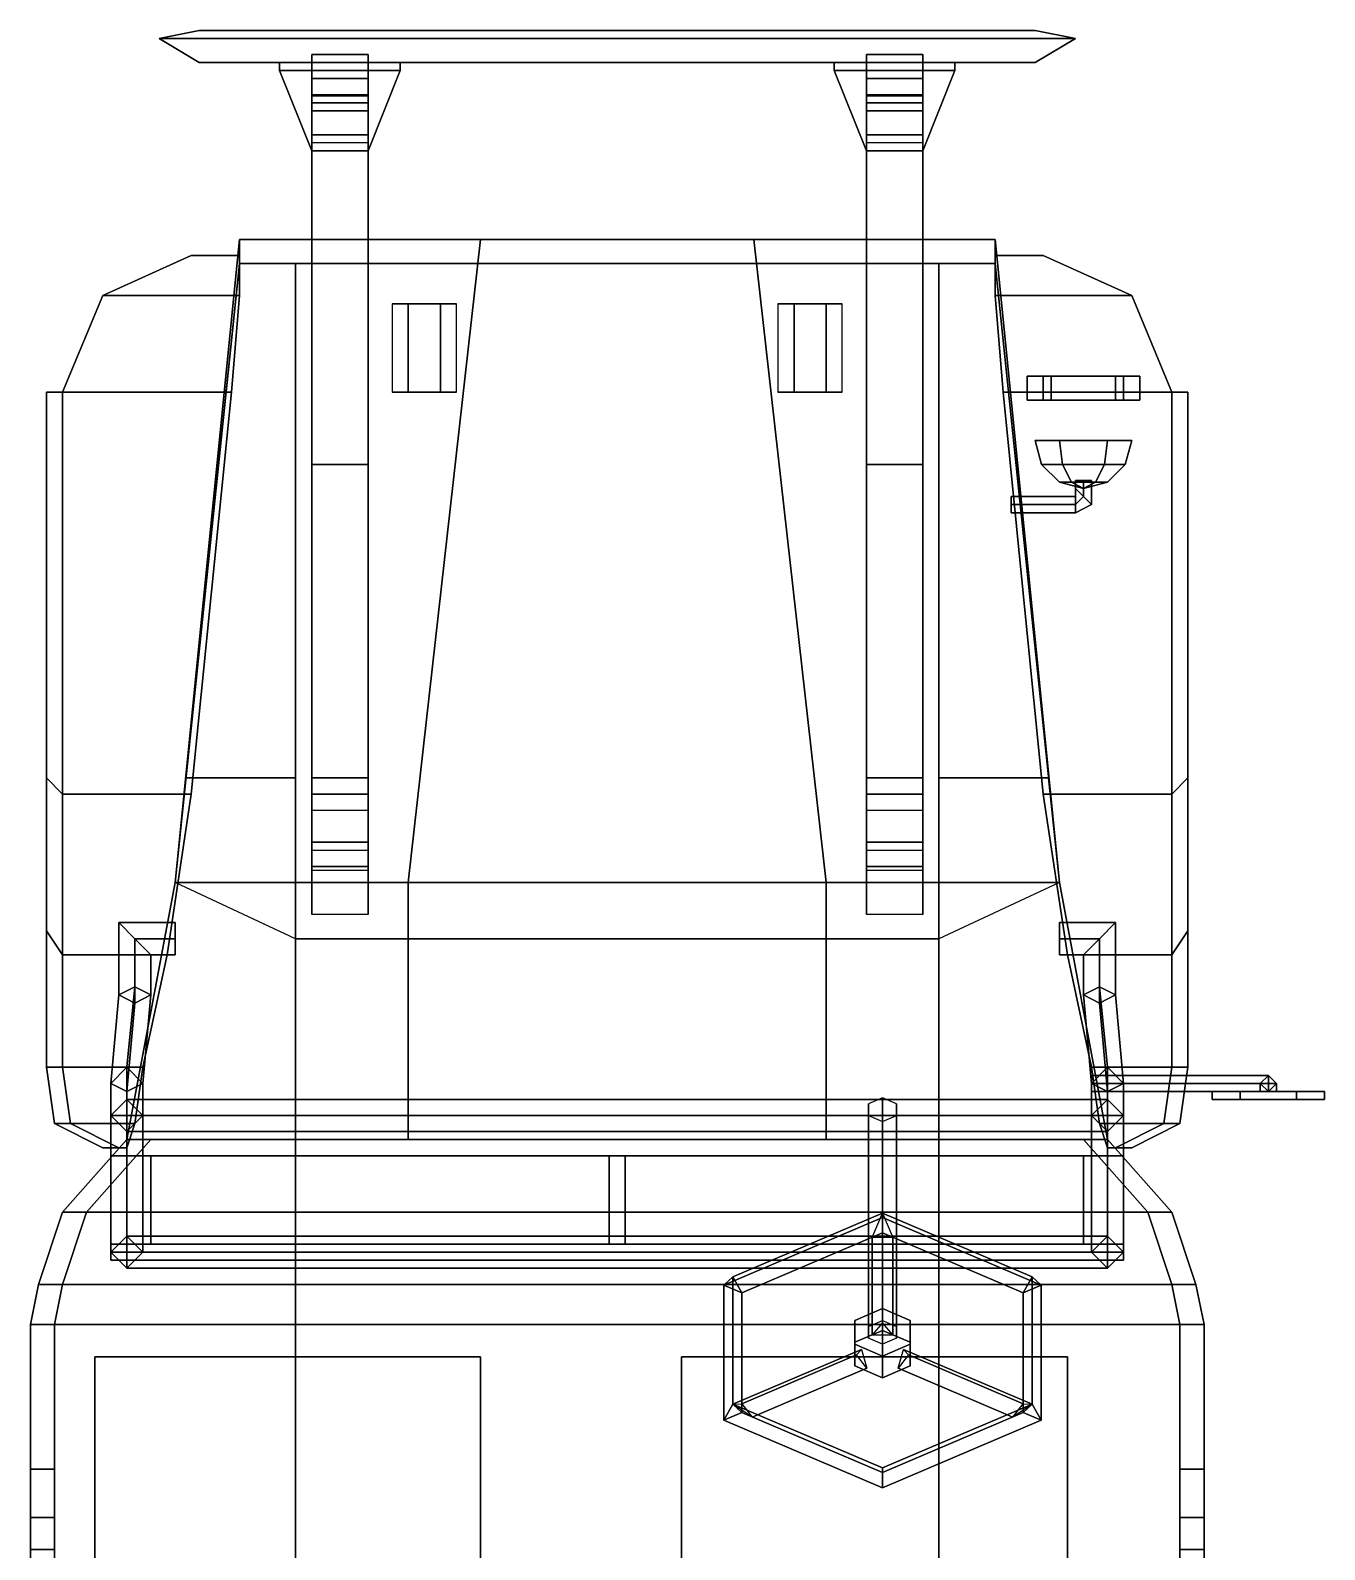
# Model space of a CAD drawing. Extents: x -0.73 to 0.88, y -1.82 to 1.55.
# Drawn here: x -0.73 to 0.88, y -0.34 to 1.55 of the extents above; entities that cross this region are included whole.
import ezdxf

# ---------------------------------------------------------------- set-up
doc = ezdxf.new("R2010")
doc.units = 0
doc.layers.get('0').update_dxf_attribs({"linetype": 'CONTINUOUS'})
doc.layers.add('MUDGUARDS', color=6, linetype='CONTINUOUS')

msp = doc.modelspace()

# ---------------------------------------------------------------- linework, layer by layer
for points in [[(-0.52, 1.55, 0.45), (-0.57, 1.54, 0.45), (-0.57, 1.54, 0.58), (-0.52, 1.55, 0.58)], [(0.52, 1.55, 0.45), (0.57, 1.54, 0.45), (-0.57, 1.54, 0.45), (-0.52, 1.55, 0.45)], [(-0.52, 1.55, 0.58), (-0.57, 1.54, 0.58), (0.57, 1.54, 0.58), (0.52, 1.55, 0.58)], [(0.52, 1.55, 0.58), (0.52, 1.55, 0.45), (-0.52, 1.55, 0.45), (-0.52, 1.55, 0.58)], [(0.57, 1.54, 0.58), (0.57, 1.54, 0.45), (0.52, 1.55, 0.45), (0.52, 1.55, 0.58)], [(-0.52, 1.51, 0.58), (-0.57, 1.54, 0.58), (-0.57, 1.54, 0.45), (-0.52, 1.51, 0.45)], [(0.52, 1.51, 0.58), (0.57, 1.54, 0.58), (-0.57, 1.54, 0.58), (-0.52, 1.51, 0.58)], [(-0.52, 1.51, 0.45), (-0.57, 1.54, 0.45), (0.57, 1.54, 0.45), (0.52, 1.51, 0.45)], [(0.57, 1.54, 0.45), (0.57, 1.54, 0.58), (0.52, 1.51, 0.58), (0.52, 1.51, 0.45)], [(-0.31, 1.52, 0.38), (-0.31, 1.51, 0.36), (-0.38, 1.51, 0.36), (-0.38, 1.52, 0.38)], [(-0.38, 1.52, 0.4), (-0.38, 1.46, 0.38), (-0.38, 1.47, 0.41), (-0.38, 1.49, 0.41)], [(-0.31, 1.49, 0.41), (-0.31, 1.52, 0.4), (-0.38, 1.52, 0.4), (-0.38, 1.49, 0.41)], [(-0.31, 1.52, 0.4), (-0.31, 1.46, 0.38), (-0.38, 1.46, 0.38), (-0.38, 1.52, 0.4)], [(-0.31, 1.52, 0.4), (-0.31, 1.52, 0.38), (-0.38, 1.52, 0.38), (-0.38, 1.52, 0.4)], [(-0.38, 1.52, 0.4), (-0.38, 1.46, 0.38), (-0.31, 1.46, 0.38), (-0.31, 1.52, 0.4)], [(-0.38, 1.52, 0.38), (-0.38, 1.4686, 0.3629), (-0.38, 1.46, 0.38), (-0.38, 1.52, 0.4)], [(-0.38, 1.51, 0.36), (-0.38, 1.42, 0.33), (-0.38, 1.4, 0.34), (-0.38, 1.52, 0.38)], [(-0.31, 1.47, 0.41), (-0.31, 1.46, 0.38), (-0.31, 1.52, 0.4), (-0.31, 1.49, 0.41)], [(-0.31, 1.46, 0.38), (-0.31, 1.4686, 0.3629), (-0.31, 1.52, 0.38), (-0.31, 1.52, 0.4)], [(-0.31, 1.4, 0.34), (-0.31, 1.42, 0.33), (-0.31, 1.51, 0.36), (-0.31, 1.52, 0.38)], [(0.38, 1.52, 0.38), (0.38, 1.51, 0.36), (0.31, 1.51, 0.36), (0.31, 1.52, 0.38)], [(0.31, 1.51, 0.36), (0.31, 1.42, 0.33), (0.31, 1.4, 0.34), (0.31, 1.52, 0.38)], [(0.38, 1.49, 0.41), (0.38, 1.52, 0.4), (0.31, 1.52, 0.4), (0.31, 1.49, 0.41)], [(0.31, 1.52, 0.4), (0.31, 1.46, 0.38), (0.31, 1.47, 0.41), (0.31, 1.49, 0.41)], [(0.38, 1.52, 0.4), (0.38, 1.46, 0.38), (0.31, 1.46, 0.38), (0.31, 1.52, 0.4)], [(0.31, 1.52, 0.38), (0.31, 1.4686, 0.3629), (0.31, 1.46, 0.38), (0.31, 1.52, 0.4)], [(0.38, 1.52, 0.4), (0.38, 1.52, 0.38), (0.31, 1.52, 0.38), (0.31, 1.52, 0.4)], [(0.31, 1.52, 0.4), (0.31, 1.46, 0.38), (0.38, 1.46, 0.38), (0.38, 1.52, 0.4)], [(0.38, 1.4, 0.34), (0.38, 1.42, 0.33), (0.38, 1.51, 0.36), (0.38, 1.52, 0.38)], [(0.38, 1.47, 0.41), (0.38, 1.46, 0.38), (0.38, 1.52, 0.4), (0.38, 1.49, 0.41)], [(0.38, 1.46, 0.38), (0.38, 1.4686, 0.3629), (0.38, 1.52, 0.38), (0.38, 1.52, 0.4)], [(-0.42, 1.5, 0.55), (-0.42, 1.51, 0.58), (-0.42, 1.51, 0.45), (-0.42, 1.5, 0.45)], [(-0.42, 1.5, 0.45), (-0.42, 1.51, 0.45), (-0.27, 1.51, 0.45), (-0.27, 1.5, 0.45)], [(-0.27, 1.5, 0.55), (-0.27, 1.51, 0.58), (-0.42, 1.51, 0.58), (-0.42, 1.5, 0.55)], [(-0.42, 1.5, 0.45), (-0.38, 1.4, 0.45), (-0.38, 1.4, 0.55), (-0.42, 1.5, 0.55)], [(-0.27, 1.5, 0.45), (-0.31, 1.4, 0.45), (-0.38, 1.4, 0.45), (-0.42, 1.5, 0.45)], [(-0.42, 1.5, 0.55), (-0.38, 1.4, 0.55), (-0.31, 1.4, 0.55), (-0.27, 1.5, 0.55)], [(-0.31, 1.51, 0.36), (-0.31, 1.42, 0.33), (-0.38, 1.42, 0.33), (-0.38, 1.51, 0.36)], [(-0.38, 1.49, 0.41), (-0.38, 1.45, 0.41), (-0.38, 1.41, 0.45), (-0.38, 1.5, 0.45)], [(-0.31, 1.5, 0.45), (-0.31, 1.49, 0.41), (-0.38, 1.49, 0.41), (-0.38, 1.5, 0.45)], [(-0.31, 1.4, 0.55), (-0.31, 1.4, 0.45), (-0.27, 1.5, 0.45), (-0.27, 1.5, 0.55)], [(-0.31, 1.41, 0.45), (-0.31, 1.45, 0.41), (-0.31, 1.49, 0.41), (-0.31, 1.5, 0.45)], [(-0.27, 1.51, 0.45), (-0.27, 1.51, 0.58), (-0.27, 1.5, 0.55), (-0.27, 1.5, 0.45)], [(0.27, 1.5, 0.55), (0.27, 1.51, 0.58), (0.27, 1.51, 0.45), (0.27, 1.5, 0.45)], [(0.27, 1.5, 0.45), (0.27, 1.51, 0.45), (0.42, 1.51, 0.45), (0.42, 1.5, 0.45)], [(0.42, 1.5, 0.55), (0.42, 1.51, 0.58), (0.27, 1.51, 0.58), (0.27, 1.5, 0.55)], [(0.27, 1.5, 0.55), (0.31, 1.4, 0.55), (0.38, 1.4, 0.55), (0.42, 1.5, 0.55)], [(0.27, 1.5, 0.45), (0.31, 1.4, 0.45), (0.31, 1.4, 0.55), (0.27, 1.5, 0.55)], [(0.42, 1.5, 0.45), (0.38, 1.4, 0.45), (0.31, 1.4, 0.45), (0.27, 1.5, 0.45)], [(0.38, 1.51, 0.36), (0.38, 1.42, 0.33), (0.31, 1.42, 0.33), (0.31, 1.51, 0.36)], [(0.31, 1.49, 0.41), (0.31, 1.45, 0.41), (0.31, 1.41, 0.45), (0.31, 1.5, 0.45)], [(0.38, 1.5, 0.45), (0.38, 1.49, 0.41), (0.31, 1.49, 0.41), (0.31, 1.5, 0.45)], [(0.38, 1.4, 0.55), (0.38, 1.4, 0.45), (0.42, 1.5, 0.45), (0.42, 1.5, 0.55)], [(0.38, 1.41, 0.45), (0.38, 1.45, 0.41), (0.38, 1.49, 0.41), (0.38, 1.5, 0.45)], [(0.42, 1.51, 0.45), (0.42, 1.51, 0.58), (0.42, 1.5, 0.55), (0.42, 1.5, 0.45)], [(-0.38, 1.47, 0.41), (-0.38, 1.46, 0.38), (-0.31, 1.46, 0.38), (-0.31, 1.47, 0.41)], [(-0.31, 1.47, 0.41), (-0.31, 1.45, 0.41), (-0.38, 1.45, 0.41), (-0.38, 1.47, 0.41)], [(-0.38, 1.46, 0.38), (-0.38, 1.4686, 0.3629), (-0.31, 1.4686, 0.3629), (-0.31, 1.46, 0.38)], [(-0.38, 1.4686, 0.3629), (-0.38, 1.4, 0.34), (-0.31, 1.4, 0.34), (-0.31, 1.4686, 0.3629)], [(0.38, 1.47, 0.41), (0.38, 1.45, 0.41), (0.31, 1.45, 0.41), (0.31, 1.47, 0.41)], [(0.31, 1.47, 0.41), (0.31, 1.46, 0.38), (0.38, 1.46, 0.38), (0.38, 1.47, 0.41)], [(0.31, 1.4686, 0.3629), (0.31, 1.4, 0.34), (0.38, 1.4, 0.34), (0.38, 1.4686, 0.3629)], [(0.31, 1.46, 0.38), (0.31, 1.4686, 0.3629), (0.38, 1.4686, 0.3629), (0.38, 1.46, 0.38)], [(-0.38, 1.41, 0.45), (-0.38, 1.45, 0.41), (-0.31, 1.45, 0.41), (-0.31, 1.41, 0.45)], [(0.31, 1.41, 0.45), (0.31, 1.45, 0.41), (0.38, 1.45, 0.41), (0.38, 1.41, 0.45)], [(-0.31, 1.42, 0.33), (-0.31, 1.01, 0.26), (-0.38, 1.01, 0.26), (-0.38, 1.42, 0.33)], [(-0.38, 1.42, 0.33), (-0.38, 1.01, 0.26), (-0.38, 1.01, 0.31), (-0.38, 1.4, 0.34)], [(-0.31, 1.01, 0.31), (-0.31, 1.01, 0.26), (-0.31, 1.42, 0.33), (-0.31, 1.4, 0.34)], [(0.31, 1.42, 0.33), (0.31, 1.01, 0.26), (0.31, 1.01, 0.31), (0.31, 1.4, 0.34)], [(0.38, 1.42, 0.33), (0.38, 1.01, 0.26), (0.31, 1.01, 0.26), (0.31, 1.42, 0.33)], [(0.38, 1.01, 0.31), (0.38, 1.01, 0.26), (0.38, 1.42, 0.33), (0.38, 1.4, 0.34)], [(-0.38, 1.4, 0.55), (-0.38, 1.4, 0.54), (-0.31, 1.4, 0.54), (-0.31, 1.4, 0.55)], [(-0.38, 1.4, 0.45), (-0.38, 1.26, 0.45), (-0.38, 1.26, 0.54), (-0.38, 1.4, 0.54)], [(-0.31, 1.4, 0.45), (-0.31, 1.26, 0.45), (-0.38, 1.26, 0.45), (-0.38, 1.4, 0.45)], [(-0.38, 1.4, 0.54), (-0.38, 1.26, 0.54), (-0.31, 1.26, 0.54), (-0.31, 1.4, 0.54)], [(-0.38, 1.4, 0.34), (-0.38, 1.01, 0.31), (-0.31, 1.01, 0.31), (-0.31, 1.4, 0.34)], [(-0.31, 1.26, 0.54), (-0.31, 1.26, 0.45), (-0.31, 1.4, 0.45), (-0.31, 1.4, 0.54)], [(0.31, 1.4, 0.45), (0.31, 1.26, 0.45), (0.31, 1.26, 0.54), (0.31, 1.4, 0.54)], [(0.38, 1.4, 0.45), (0.38, 1.26, 0.45), (0.31, 1.26, 0.45), (0.31, 1.4, 0.45)], [(0.31, 1.4, 0.54), (0.31, 1.26, 0.54), (0.38, 1.26, 0.54), (0.38, 1.4, 0.54)], [(0.31, 1.4, 0.55), (0.31, 1.4, 0.54), (0.38, 1.4, 0.54), (0.38, 1.4, 0.55)], [(0.31, 1.4, 0.34), (0.31, 1.01, 0.31), (0.38, 1.01, 0.31), (0.38, 1.4, 0.34)], [(0.38, 1.26, 0.54), (0.38, 1.26, 0.45), (0.38, 1.4, 0.45), (0.38, 1.4, 0.54)], [(-0.47, 1.29, 0.91), (-0.55, 0.49, 0.91), (-0.55, 0.49, 1.02), (-0.47, 1.29, 1.02)], [(-0.47, 1.29, 1.02), (-0.55, 0.49, 1.02), (-0.26, 0.49, 1.08), (-0.17, 1.29, 1.07)], [(-0.47, 1.26, 0.84), (-0.55, 0.49, 0.84), (-0.55, 0.49, 0.91), (-0.47, 1.29, 0.91)], [(0.17, 1.29, 1.07), (0.47, 1.29, 1.02), (-0.47, 1.29, 1.02), (-0.17, 1.29, 1.07)], [(0.47, 1.29, 1.02), (0.47, 1.29, 0.91), (-0.47, 1.29, 0.91), (-0.47, 1.29, 1.02)], [(0.47, 1.29, 0.91), (0.47, 1.26, 0.84), (-0.47, 1.26, 0.84), (-0.47, 1.29, 0.91)], [(-0.17, 1.29, 1.07), (-0.26, 0.49, 1.08), (0.26, 0.49, 1.08), (0.17, 1.29, 1.07)], [(0.26, 0.49, 1.08), (0.55, 0.49, 1.02), (0.47, 1.29, 1.02), (0.17, 1.29, 1.07)], [(0.55, 0.49, 1.02), (0.55, 0.49, 0.91), (0.47, 1.29, 0.91), (0.47, 1.29, 1.02)], [(0.55, 0.49, 0.91), (0.55, 0.49, 0.84), (0.47, 1.26, 0.84), (0.47, 1.29, 0.91)], [(-0.4, 1.26, 0.84), (-0.4, 0.62, 0.84), (-0.5365, 0.62, 0.84), (-0.47, 1.26, 0.84)], [(-0.4, 1.26, 0.43), (-0.4, 0.42, 0.43), (-0.4, 0.62, 0.84), (-0.4, 1.26, 0.84)], [(0.4, 1.26, 0.84), (0.4, 1.26, 0.43), (-0.4, 1.26, 0.43), (-0.4, 1.26, 0.84)], [(0.4, 1.26, 0.43), (0.4, 0.42, 0.43), (-0.4, 0.42, 0.43), (-0.4, 1.26, 0.43)], [(0.4, 0.62, 0.84), (0.4, 0.42, 0.43), (0.4, 1.26, 0.43), (0.4, 1.26, 0.84)], [(0.5365, 0.62, 0.84), (0.4, 0.62, 0.84), (0.4, 1.26, 0.84), (0.47, 1.26, 0.84)], [(-0.22, 1.21, 1.11), (-0.2, 1.21, 1.05), (-0.28, 1.21, 1.05), (-0.26, 1.21, 1.11)], [(-0.28, 1.21, 1.05), (-0.28, 1.1, 1.05), (-0.26, 1.1, 1.11), (-0.26, 1.21, 1.11)], [(-0.26, 1.21, 1.11), (-0.26, 1.1, 1.11), (-0.22, 1.1, 1.11), (-0.22, 1.21, 1.11)], [(-0.22, 1.1, 1.11), (-0.2, 1.1, 1.05), (-0.2, 1.21, 1.05), (-0.22, 1.21, 1.11)], [(0.2, 1.21, 1.05), (0.2, 1.1, 1.05), (0.22, 1.1, 1.11), (0.22, 1.21, 1.11)], [(0.26, 1.21, 1.11), (0.28, 1.21, 1.05), (0.2, 1.21, 1.05), (0.22, 1.21, 1.11)], [(0.22, 1.21, 1.11), (0.22, 1.1, 1.11), (0.26, 1.1, 1.11), (0.26, 1.21, 1.11)], [(0.26, 1.1, 1.11), (0.28, 1.1, 1.05), (0.28, 1.21, 1.05), (0.26, 1.21, 1.11)], [(0.54, 1.12, 1.04), (0.54, 1.09, 1.04), (0.51, 1.09, 0.98), (0.51, 1.12, 0.98)], [(0.51, 1.12, 0.98), (0.51, 1.09, 0.98), (0.54, 1.09, 1.04), (0.54, 1.12, 1.04)], [(0.51, 1.12, 0.98), (0.51, 1.09, 0.98), (0.53, 1.09, 0.89), (0.53, 1.12, 0.89)], [(0.53, 1.12, 0.89), (0.53, 1.09, 0.89), (0.51, 1.09, 0.98), (0.51, 1.12, 0.98)], [(0.54, 1.12, 1.04), (0.54, 1.09, 1.04), (0.62, 1.09, 1.04), (0.62, 1.12, 1.04)], [(0.62, 1.12, 1.04), (0.62, 1.09, 1.04), (0.54, 1.09, 1.04), (0.54, 1.12, 1.04)], [(0.65, 1.12, 0.98), (0.65, 1.09, 0.98), (0.62, 1.09, 1.04), (0.62, 1.12, 1.04)], [(0.62, 1.12, 1.04), (0.62, 1.09, 1.04), (0.65, 1.09, 0.98), (0.65, 1.12, 0.98)], [(0.65, 1.12, 0.98), (0.65, 1.09, 0.98), (0.63, 1.09, 0.89), (0.63, 1.12, 0.89)], [(0.63, 1.12, 0.89), (0.63, 1.09, 0.89), (0.65, 1.09, 0.98), (0.65, 1.12, 0.98)], [(-0.26, 1.1, 1.11), (-0.28, 1.1, 1.05), (-0.2, 1.1, 1.05), (-0.22, 1.1, 1.11)], [(0.22, 1.1, 1.11), (0.2, 1.1, 1.05), (0.28, 1.1, 1.05), (0.26, 1.1, 1.11)], [(0.554, 1.01, 1.025), (0.55, 1.04, 1.032), (0.52, 1.04, 0.98), (0.528, 1.01, 0.98)], [(0.528, 1.01, 0.98), (0.52, 1.04, 0.98), (0.55, 1.04, 0.928), (0.554, 1.01, 0.935)], [(0.61, 1.04, 1.032), (0.64, 1.04, 0.98), (0.52, 1.04, 0.98), (0.55, 1.04, 1.032)], [(0.64, 1.04, 0.98), (0.61, 1.04, 0.928), (0.55, 1.04, 0.928), (0.52, 1.04, 0.98)], [(0.606, 1.01, 1.025), (0.61, 1.04, 1.032), (0.55, 1.04, 1.032), (0.554, 1.01, 1.025)], [(0.554, 1.01, 0.935), (0.55, 1.04, 0.928), (0.61, 1.04, 0.928), (0.606, 1.01, 0.935)], [(0.632, 1.01, 0.98), (0.64, 1.04, 0.98), (0.61, 1.04, 1.032), (0.606, 1.01, 1.025)], [(0.606, 1.01, 0.935), (0.61, 1.04, 0.928), (0.64, 1.04, 0.98), (0.632, 1.01, 0.98)], [(-0.38, 0.6, 0.33), (-0.38, 1.01, 0.26), (-0.31, 1.01, 0.26), (-0.31, 0.6, 0.33)], [(-0.31, 0.62, 0.34), (-0.31, 1.01, 0.31), (-0.38, 1.01, 0.31), (-0.38, 0.62, 0.34)], [(-0.38, 1.01, 0.31), (-0.38, 1.01, 0.26), (-0.38, 0.6, 0.33), (-0.38, 0.62, 0.34)], [(-0.31, 0.6, 0.33), (-0.31, 1.01, 0.26), (-0.31, 1.01, 0.31), (-0.31, 0.62, 0.34)], [(0.31, 0.6, 0.33), (0.31, 1.01, 0.26), (0.38, 1.01, 0.26), (0.38, 0.6, 0.33)], [(0.38, 0.62, 0.34), (0.38, 1.01, 0.31), (0.31, 1.01, 0.31), (0.31, 0.62, 0.34)], [(0.31, 1.01, 0.31), (0.31, 1.01, 0.26), (0.31, 0.6, 0.33), (0.31, 0.62, 0.34)], [(0.38, 0.6, 0.33), (0.38, 1.01, 0.26), (0.38, 1.01, 0.31), (0.38, 0.62, 0.34)], [(0.565, 0.988, 1.006), (0.554, 1.01, 1.025), (0.528, 1.01, 0.98), (0.55, 0.988, 0.98)], [(0.55, 0.988, 0.98), (0.528, 1.01, 0.98), (0.554, 1.01, 0.935), (0.565, 0.988, 0.954)], [(0.595, 0.988, 1.006), (0.606, 1.01, 1.025), (0.554, 1.01, 1.025), (0.565, 0.988, 1.006)], [(0.565, 0.988, 0.954), (0.554, 1.01, 0.935), (0.606, 1.01, 0.935), (0.595, 0.988, 0.954)], [(0.61, 0.988, 0.98), (0.632, 1.01, 0.98), (0.606, 1.01, 1.025), (0.595, 0.988, 1.006)], [(0.595, 0.988, 0.954), (0.606, 1.01, 0.935), (0.632, 1.01, 0.98), (0.61, 0.988, 0.98)], [(0.58, 0.98, 0.98), (0.565, 0.988, 1.006), (0.55, 0.988, 0.98), (0.58, 0.98, 0.98)], [(0.58, 0.98, 0.98), (0.55, 0.988, 0.98), (0.565, 0.988, 0.954), (0.58, 0.98, 0.98)], [(0.58, 0.98, 0.98), (0.595, 0.988, 1.006), (0.565, 0.988, 1.006), (0.58, 0.98, 0.98)], [(0.58, 0.98, 0.98), (0.565, 0.988, 0.954), (0.595, 0.988, 0.954), (0.58, 0.98, 0.98)], [(0.58, 0.99, 0.99), (0.57, 0.99, 0.98), (0.57, 0.98, 0.98), (0.58, 0.97, 0.99)], [(0.57, 0.99, 0.98), (0.58, 0.99, 0.97), (0.58, 0.97, 0.97), (0.57, 0.98, 0.98)], [(0.59, 0.99, 0.98), (0.58, 0.99, 0.99), (0.58, 0.97, 0.99), (0.59, 0.96, 0.98)], [(0.58, 0.99, 0.97), (0.59, 0.99, 0.98), (0.59, 0.96, 0.98), (0.58, 0.97, 0.97)], [(0.58, 0.98, 0.98), (0.61, 0.988, 0.98), (0.595, 0.988, 1.006), (0.58, 0.98, 0.98)], [(0.58, 0.98, 0.98), (0.595, 0.988, 0.954), (0.61, 0.988, 0.98), (0.58, 0.98, 0.98)], [(0.57, 0.96, 0.98), (0.57, 0.97, 0.97), (0.49, 0.97, 0.93), (0.49, 0.96, 0.94)], [(0.57, 0.97, 0.97), (0.57, 0.96, 0.96), (0.49, 0.96, 0.92), (0.49, 0.97, 0.93)], [(0.58, 0.97, 0.99), (0.57, 0.98, 0.98), (0.57, 0.97, 0.97), (0.57, 0.96, 0.98)], [(0.57, 0.98, 0.98), (0.58, 0.97, 0.97), (0.57, 0.96, 0.96), (0.57, 0.97, 0.97)], [(0.59, 0.96, 0.98), (0.58, 0.97, 0.99), (0.57, 0.96, 0.98), (0.57, 0.95, 0.97)], [(0.58, 0.97, 0.97), (0.59, 0.96, 0.98), (0.57, 0.95, 0.97), (0.57, 0.96, 0.96)], [(0.57, 0.95, 0.97), (0.57, 0.96, 0.98), (0.49, 0.96, 0.94), (0.49, 0.95, 0.93)], [(0.57, 0.96, 0.96), (0.57, 0.95, 0.97), (0.49, 0.95, 0.93), (0.49, 0.96, 0.92)], [(-0.55, 0.49, 0.5), (-0.55, 0.49, 0.5), (-0.55, 0.49, 0.84), (-0.5365, 0.62, 0.84)], [(-0.4, 0.62, 0.84), (-0.4, 0.42, 0.43), (-0.55, 0.49, 0.5), (-0.5365, 0.62, 0.84)], [(-0.38, 0.62, 0.34), (-0.38, 0.6, 0.33), (-0.38, 0.51, 0.36), (-0.38, 0.5, 0.38)], [(-0.31, 0.53, 0.37), (-0.31, 0.62, 0.34), (-0.38, 0.62, 0.34), (-0.38, 0.53, 0.37)], [(-0.31, 0.51, 0.36), (-0.31, 0.6, 0.33), (-0.31, 0.62, 0.34), (-0.31, 0.5, 0.38)], [(0.31, 0.62, 0.34), (0.31, 0.6, 0.33), (0.31, 0.51, 0.36), (0.31, 0.5, 0.38)], [(0.38, 0.53, 0.37), (0.38, 0.62, 0.34), (0.31, 0.62, 0.34), (0.31, 0.53, 0.37)], [(0.38, 0.51, 0.36), (0.38, 0.6, 0.33), (0.38, 0.62, 0.34), (0.38, 0.5, 0.38)], [(0.55, 0.49, 0.5), (0.4, 0.42, 0.43), (0.4, 0.62, 0.84), (0.5365, 0.62, 0.84)], [(0.55, 0.49, 0.84), (0.55, 0.49, 0.5), (0.55, 0.49, 0.5), (0.5365, 0.62, 0.84)], [(-0.38, 0.51, 0.36), (-0.38, 0.6, 0.33), (-0.31, 0.6, 0.33), (-0.31, 0.51, 0.36)], [(0.31, 0.51, 0.36), (0.31, 0.6, 0.33), (0.38, 0.6, 0.33), (0.38, 0.51, 0.36)], [(-0.31, 0.58, 0.43), (-0.31, 0.54, 0.37), (-0.38, 0.54, 0.37), (-0.38, 0.58, 0.43)], [(-0.38, 0.58, 0.43), (-0.38, 0.54, 0.37), (-0.38, 0.49, 0.37), (-0.38, 0.45, 0.43)], [(-0.31, 0.49, 0.37), (-0.31, 0.54, 0.37), (-0.31, 0.58, 0.43), (-0.31, 0.45, 0.43)], [(0.38, 0.58, 0.43), (0.38, 0.54, 0.37), (0.31, 0.54, 0.37), (0.31, 0.58, 0.43)], [(0.31, 0.58, 0.43), (0.31, 0.54, 0.37), (0.31, 0.49, 0.37), (0.31, 0.45, 0.43)], [(0.38, 0.49, 0.37), (0.38, 0.54, 0.37), (0.38, 0.58, 0.43), (0.38, 0.45, 0.43)], [(-0.38, 0.49, 0.37), (-0.38, 0.54, 0.37), (-0.31, 0.54, 0.37), (-0.31, 0.49, 0.37)], [(0.31, 0.49, 0.37), (0.31, 0.54, 0.37), (0.38, 0.54, 0.37), (0.38, 0.49, 0.37)], [(-0.38, 0.505, 0.37), (-0.38, 0.51, 0.36), (-0.31, 0.51, 0.36), (-0.31, 0.505, 0.37)], [(0.31, 0.505, 0.37), (0.31, 0.51, 0.36), (0.38, 0.51, 0.36), (0.38, 0.505, 0.37)], [(-0.55, 0.49, 0.5), (-0.61, 0.17, 0.5), (-0.61, 0.17, 1.02), (-0.55, 0.49, 1.02)], [(0.55, 0.49, 0.5), (0.61, 0.17, 0.5), (-0.61, 0.17, 0.5), (-0.55, 0.49, 0.5)], [(-0.55, 0.49, 1.02), (-0.61, 0.17, 1.02), (-0.26, 0.17, 1.08), (-0.26, 0.49, 1.08)], [(-0.38, 0.45, 0.43), (-0.38, 0.49, 0.37), (-0.31, 0.49, 0.37), (-0.31, 0.45, 0.43)], [(-0.26, 0.49, 1.08), (-0.26, 0.17, 1.08), (0.26, 0.17, 1.08), (0.26, 0.49, 1.08)], [(0.26, 0.17, 1.08), (0.61, 0.17, 1.02), (0.55, 0.49, 1.02), (0.26, 0.49, 1.08)], [(0.31, 0.45, 0.43), (0.31, 0.49, 0.37), (0.38, 0.49, 0.37), (0.38, 0.45, 0.43)], [(0.61, 0.17, 1.02), (0.61, 0.17, 0.5), (0.55, 0.49, 0.5), (0.55, 0.49, 1.02)], [(-0.55, 0.42, 0.95), (-0.55, 0.44, 0.93), (-0.62, 0.44, 0.93), (-0.6, 0.42, 0.95)], [(-0.55, 0.44, 0.93), (-0.55, 0.42, 0.91), (-0.6, 0.42, 0.91), (-0.62, 0.44, 0.93)], [(-0.6, 0.42, 0.95), (-0.62, 0.44, 0.93), (-0.62, 0.35, 0.93), (-0.6, 0.36, 0.95)], [(-0.62, 0.44, 0.93), (-0.6, 0.42, 0.91), (-0.6, 0.34, 0.91), (-0.62, 0.35, 0.93)], [(-0.4, 0.42, 0.43), (-0.4, -0.61, 0.43), (-0.4, -0.61, 0.5), (-0.4, 0.45, 0.5)], [(0.4, -0.61, 0.5), (0.4, -0.61, 0.43), (0.4, 0.42, 0.43), (0.4, 0.45, 0.5)], [(0.6, 0.42, 0.95), (0.62, 0.44, 0.93), (0.55, 0.44, 0.93), (0.55, 0.42, 0.95)], [(0.62, 0.44, 0.93), (0.6, 0.42, 0.91), (0.55, 0.42, 0.91), (0.55, 0.44, 0.93)], [(0.62, 0.44, 0.93), (0.6, 0.42, 0.95), (0.6, 0.36, 0.95), (0.62, 0.35, 0.93)], [(0.6, 0.42, 0.91), (0.62, 0.44, 0.93), (0.62, 0.35, 0.93), (0.6, 0.34, 0.91)], [(-0.55, 0.4, 0.93), (-0.55, 0.42, 0.95), (-0.6, 0.42, 0.95), (-0.58, 0.4, 0.93)], [(-0.55, 0.42, 0.91), (-0.55, 0.4, 0.93), (-0.58, 0.4, 0.93), (-0.6, 0.42, 0.91)], [(-0.58, 0.4, 0.93), (-0.6, 0.42, 0.95), (-0.6, 0.36, 0.95), (-0.58, 0.35, 0.93)], [(-0.6, 0.42, 0.91), (-0.58, 0.4, 0.93), (-0.58, 0.35, 0.93), (-0.6, 0.34, 0.91)], [(0.4, 0.42, 0.43), (0.4, -0.61, 0.43), (-0.4, -0.61, 0.43), (-0.4, 0.42, 0.43)], [(0.58, 0.4, 0.93), (0.6, 0.42, 0.95), (0.55, 0.42, 0.95), (0.55, 0.4, 0.93)], [(0.6, 0.42, 0.91), (0.58, 0.4, 0.93), (0.55, 0.4, 0.93), (0.55, 0.42, 0.91)], [(0.6, 0.42, 0.95), (0.58, 0.4, 0.93), (0.58, 0.35, 0.93), (0.6, 0.36, 0.95)], [(0.58, 0.4, 0.93), (0.6, 0.42, 0.91), (0.6, 0.34, 0.91), (0.58, 0.35, 0.93)], [(-0.6, 0.36, 0.95), (-0.62, 0.35, 0.93), (-0.63, 0.24, 0.99), (-0.61, 0.26, 1)], [(-0.58, 0.35, 0.93), (-0.6, 0.36, 0.95), (-0.61, 0.26, 1), (-0.59, 0.24, 0.99)], [(0.6, 0.36, 0.95), (0.58, 0.35, 0.93), (0.59, 0.24, 0.99), (0.61, 0.26, 1)], [(0.62, 0.35, 0.93), (0.6, 0.36, 0.95), (0.61, 0.26, 1), (0.63, 0.24, 0.99)], [(-0.62, 0.35, 0.93), (-0.6, 0.34, 0.91), (-0.61, 0.23, 0.98), (-0.63, 0.24, 0.99)], [(-0.6, 0.34, 0.91), (-0.58, 0.35, 0.93), (-0.59, 0.24, 0.99), (-0.61, 0.23, 0.98)], [(0.58, 0.35, 0.93), (0.6, 0.34, 0.91), (0.61, 0.23, 0.98), (0.59, 0.24, 0.99)], [(0.6, 0.34, 0.91), (0.62, 0.35, 0.93), (0.63, 0.24, 0.99), (0.61, 0.23, 0.98)], [(-0.61, 0.26, 1), (-0.63, 0.24, 0.99), (-0.63, 0.2, 1.1), (-0.61, 0.22, 1.1)], [(-0.59, 0.24, 0.99), (-0.61, 0.26, 1), (-0.61, 0.22, 1.1), (-0.59, 0.2, 1.1)], [(0.61, 0.26, 1), (0.59, 0.24, 0.99), (0.59, 0.2, 1.1), (0.61, 0.22, 1.1)], [(0.59, 0.24, 0.88), (0.59, 0.25, 0.89), (0.81, 0.25, 1.23), (0.82, 0.24, 1.22)], [(0.59, 0.25, 0.89), (0.59, 0.24, 0.9), (0.8, 0.24, 1.22), (0.81, 0.25, 1.23)], [(0.63, 0.24, 0.99), (0.61, 0.26, 1), (0.61, 0.22, 1.1), (0.63, 0.2, 1.1)], [(0.8, 0.23, 1.22), (0.81, 0.23, 1.23), (0.81, 0.25, 1.23), (0.8, 0.24, 1.22)], [(0.81, 0.23, 1.23), (0.82, 0.23, 1.22), (0.82, 0.24, 1.22), (0.81, 0.25, 1.23)], [(-0.63, 0.24, 0.99), (-0.61, 0.23, 0.98), (-0.61, 0.18, 1.1), (-0.63, 0.2, 1.1)], [(-0.61, 0.23, 0.98), (-0.59, 0.24, 0.99), (-0.59, 0.2, 1.1), (-0.61, 0.18, 1.1)], [(0.59, 0.24, 0.9), (0.59, 0.23, 0.89), (0.81, 0.23, 1.21), (0.8, 0.24, 1.22)], [(0.59, 0.23, 0.89), (0.59, 0.24, 0.88), (0.82, 0.24, 1.22), (0.81, 0.23, 1.21)], [(0.59, 0.24, 0.99), (0.61, 0.23, 0.98), (0.61, 0.18, 1.1), (0.59, 0.2, 1.1)], [(0.61, 0.23, 0.98), (0.63, 0.24, 0.99), (0.63, 0.2, 1.1), (0.61, 0.18, 1.1)], [(0.775, 0.23, 1.2806), (0.74, 0.23, 1.22), (0.74, 0.22, 1.22), (0.775, 0.22, 1.2806)], [(0.74, 0.23, 1.22), (0.775, 0.23, 1.1594), (0.775, 0.22, 1.1594), (0.74, 0.22, 1.22)], [(0.845, 0.23, 1.2806), (0.775, 0.23, 1.1594), (0.74, 0.23, 1.22), (0.775, 0.23, 1.2806)], [(0.845, 0.23, 1.2806), (0.775, 0.23, 1.2806), (0.775, 0.22, 1.2806), (0.845, 0.22, 1.2806)], [(0.775, 0.23, 1.1594), (0.845, 0.23, 1.1594), (0.845, 0.22, 1.1594), (0.775, 0.22, 1.1594)], [(0.88, 0.23, 1.22), (0.845, 0.23, 1.1594), (0.775, 0.23, 1.1594), (0.845, 0.23, 1.2806)], [(0.81, 0.23, 1.21), (0.8, 0.23, 1.22), (0.8, 0.24, 1.22), (0.81, 0.23, 1.21)], [(0.82, 0.23, 1.22), (0.81, 0.23, 1.21), (0.81, 0.23, 1.21), (0.82, 0.24, 1.22)], [(0.88, 0.23, 1.22), (0.845, 0.23, 1.2806), (0.845, 0.22, 1.2806), (0.88, 0.22, 1.22)], [(0.845, 0.23, 1.1594), (0.88, 0.23, 1.22), (0.88, 0.22, 1.22), (0.845, 0.22, 1.1594)], [(-0.61, 0.22, 1.1), (-0.63, 0.2, 1.1), (-0.63, 0.03, 1.6), (-0.61, 0.05, 1.58)], [(0.59, 0.2, 1.12), (0.61, 0.22, 1.1), (-0.61, 0.22, 1.1), (-0.59, 0.2, 1.12)], [(0.61, 0.22, 1.1), (0.59, 0.2, 1.08), (-0.59, 0.2, 1.08), (-0.61, 0.22, 1.1)], [(-0.59, 0.2, 1.1), (-0.61, 0.22, 1.1), (-0.61, 0.05, 1.58), (-0.59, 0.03, 1.56)], [(0.3127, -0.0624, 1.1946), (0.33, -0.055, 1.2014), (0.33, 0.222, 0.8991), (0.3127, 0.2146, 0.8924)], [(0.3127, -0.0771, 1.1811), (0.3127, -0.0624, 1.1946), (0.3127, 0.2146, 0.8924), (0.3127, 0.1999, 0.8788)], [(0.33, -0.055, 1.2014), (0.3473, -0.0624, 1.1946), (0.3473, 0.2146, 0.8924), (0.33, 0.222, 0.8991)], [(0.3473, -0.0624, 1.1946), (0.3473, -0.0771, 1.1811), (0.3473, 0.1999, 0.8788), (0.3473, 0.2146, 0.8924)], [(0.61, 0.22, 1.1), (0.59, 0.2, 1.1), (0.59, 0.03, 1.56), (0.61, 0.05, 1.58)], [(0.63, 0.2, 1.1), (0.61, 0.22, 1.1), (0.61, 0.05, 1.58), (0.63, 0.03, 1.6)], [(0.775, 0.22, 1.2806), (0.74, 0.22, 1.22), (0.775, 0.22, 1.1594), (0.845, 0.22, 1.2806)], [(0.845, 0.22, 1.2806), (0.775, 0.22, 1.1594), (0.845, 0.22, 1.1594), (0.88, 0.22, 1.22)], [(0.63, 0.2, 1.08), (0.63, 0.15, 1.23), (-0.63, 0.15, 1.23), (-0.63, 0.2, 1.08)], [(-0.63, 0.2, 1.08), (-0.63, 0.15, 1.23), (0.63, 0.15, 1.23), (0.63, 0.2, 1.08)], [(-0.63, 0.2, 1.1), (-0.61, 0.18, 1.1), (-0.61, 0.01, 1.58), (-0.63, 0.03, 1.6)], [(0.61, 0.18, 1.1), (0.59, 0.2, 1.12), (-0.59, 0.2, 1.12), (-0.61, 0.18, 1.1)], [(0.59, 0.2, 1.08), (0.61, 0.18, 1.1), (-0.61, 0.18, 1.1), (-0.59, 0.2, 1.08)], [(-0.61, 0.18, 1.1), (-0.59, 0.2, 1.1), (-0.59, 0.03, 1.56), (-0.61, 0.01, 1.58)], [(0.33, -0.0845, 1.1744), (0.3127, -0.0771, 1.1811), (0.3127, 0.1999, 0.8788), (0.33, 0.1925, 0.8721)], [(0.3473, -0.0771, 1.1811), (0.33, -0.0845, 1.1744), (0.33, 0.1925, 0.8721), (0.3473, 0.1999, 0.8788)], [(0.59, 0.2, 1.1), (0.61, 0.18, 1.1), (0.61, 0.01, 1.58), (0.59, 0.03, 1.56)], [(0.61, 0.18, 1.1), (0.63, 0.2, 1.1), (0.63, 0.03, 1.6), (0.61, 0.01, 1.58)], [(-0.61, 0.17, 0.5), (-0.69, 0.08, 0.5), (-0.69, 0.08, 0.76), (-0.61, 0.17, 0.81)], [(-0.61, 0.17, 0.81), (-0.69, 0.08, 0.76), (-0.66, 0.08, 0.76), (-0.58, 0.17, 0.81)], [(-0.66, 0.08, 0.76), (-0.66, 0.08, 0.53), (-0.58, 0.17, 0.53), (-0.58, 0.17, 0.81)], [(-0.61, 0.17, 1.02), (-0.61, 0.17, 0.5), (0.61, 0.17, 0.5), (0.61, 0.17, 1.02)], [(-0.26, 0.17, 1.08), (-0.61, 0.17, 1.02), (0.61, 0.17, 1.02), (0.26, 0.17, 1.08)], [(0.58, 0.17, 0.53), (0.66, 0.08, 0.53), (0.66, 0.08, 0.76), (0.58, 0.17, 0.81)], [(0.58, 0.17, 0.81), (0.66, 0.08, 0.76), (0.69, 0.08, 0.76), (0.61, 0.17, 0.81)], [(0.69, 0.08, 0.76), (0.69, 0.08, 0.5), (0.61, 0.17, 0.5), (0.61, 0.17, 0.81)], [(-0.63, 0.15, 1.23), (-0.63, 0.04, 1.53), (-0.58, 0.04, 1.53), (-0.58, 0.15, 1.23)], [(-0.58, 0.15, 1.23), (-0.58, 0.04, 1.53), (-0.63, 0.04, 1.53), (-0.63, 0.15, 1.23)], [(0.01, 0.15, 1.23), (0.01, 0.04, 1.53), (-0.01, 0.04, 1.53), (-0.01, 0.15, 1.23)], [(-0.01, 0.15, 1.23), (-0.01, 0.04, 1.53), (0.01, 0.04, 1.53), (0.01, 0.15, 1.23)], [(0.58, 0.15, 1.23), (0.58, 0.04, 1.53), (0.63, 0.04, 1.53), (0.63, 0.15, 1.23)], [(0.63, 0.15, 1.23), (0.63, 0.04, 1.53), (0.58, 0.04, 1.53), (0.58, 0.15, 1.23)], [(-0.69, 0.08, 0.5), (-0.72, -0.01, 0.5), (-0.72, -0.01, 0.76), (-0.69, 0.08, 0.76)], [(-0.69, 0.08, 0.76), (-0.72, -0.01, 0.76), (-0.69, -0.01, 0.76), (-0.66, 0.08, 0.76)], [(-0.69, -0.01, 0.76), (-0.69, -0.01, 0.53), (-0.66, 0.08, 0.53), (-0.66, 0.08, 0.76)], [(0.33, 0.073, 1.3696), (0.33, 0.0786, 1.3442), (0.1438, -0.0006, 1.2716), (0.1326, -0.011, 1.2925)], [(0.33, 0.0786, 1.3442), (0.33, 0.0539, 1.352), (0.1551, -0.0206, 1.2838), (0.1438, -0.0006, 1.2716)], [(0.317, 0.0483, 1.3469), (0.33, 0.0786, 1.3442), (0.33, -0.0577, 1.2192), (0.317, -0.0729, 1.2358)], [(0.5162, -0.0006, 1.2716), (0.5049, -0.0206, 1.2838), (0.33, 0.0539, 1.352), (0.33, 0.0786, 1.3442)], [(0.5274, -0.011, 1.2925), (0.5162, -0.0006, 1.2716), (0.33, 0.0786, 1.3442), (0.33, 0.073, 1.3696)], [(0.33, 0.0786, 1.3442), (0.343, 0.0483, 1.3469), (0.343, -0.0729, 1.2358), (0.33, -0.0577, 1.2192)], [(0.66, 0.08, 0.53), (0.69, -0.01, 0.53), (0.69, -0.01, 0.76), (0.66, 0.08, 0.76)], [(0.66, 0.08, 0.76), (0.69, -0.01, 0.76), (0.72, -0.01, 0.76), (0.69, 0.08, 0.76)], [(0.72, -0.01, 0.76), (0.72, -0.01, 0.5), (0.69, 0.08, 0.5), (0.69, 0.08, 0.76)], [(0.33, 0.0539, 1.352), (0.33, 0.073, 1.3696), (0.1326, -0.011, 1.2925), (0.1551, -0.0206, 1.2838)], [(0.5049, -0.0206, 1.2838), (0.5274, -0.011, 1.2925), (0.33, 0.073, 1.3696), (0.33, 0.0539, 1.352)], [(0.63, 0.03, 1.6), (0.61, 0.05, 1.58), (-0.61, 0.05, 1.58), (-0.63, 0.03, 1.6)], [(-0.63, 0.04, 1.53), (-0.63, 0.02, 1.6), (0.63, 0.02, 1.6), (0.63, 0.04, 1.53)], [(0.63, 0.04, 1.53), (0.63, 0.02, 1.6), (-0.63, 0.02, 1.6), (-0.63, 0.04, 1.53)], [(0.61, 0.05, 1.58), (0.59, 0.03, 1.56), (-0.59, 0.03, 1.56), (-0.61, 0.05, 1.58)], [(0.343, 0.0483, 1.3469), (0.317, 0.0483, 1.3469), (0.317, -0.0729, 1.2358), (0.343, -0.0729, 1.2358)], [(0.61, 0.01, 1.58), (0.63, 0.03, 1.6), (-0.63, 0.03, 1.6), (-0.61, 0.01, 1.58)], [(0.59, 0.03, 1.56), (0.61, 0.01, 1.58), (-0.61, 0.01, 1.58), (-0.59, 0.03, 1.56)], [(-0.72, -0.01, 0.5), (-0.73, -0.06, 0.5), (-0.73, -0.06, 0.76), (-0.72, -0.01, 0.76)], [(-0.72, -0.01, 0.76), (-0.73, -0.06, 0.76), (-0.7, -0.06, 0.76), (-0.69, -0.01, 0.76)], [(-0.7, -0.06, 0.76), (-0.7, -0.06, 0.53), (-0.69, -0.01, 0.53), (-0.69, -0.01, 0.76)], [(0.1326, -0.011, 1.2925), (0.1438, -0.0006, 1.2716), (0.1438, -0.1591, 1.1263), (0.1326, -0.1791, 1.1385)], [(0.1551, -0.0206, 1.2838), (0.1326, -0.011, 1.2925), (0.1326, -0.1791, 1.1385), (0.1551, -0.1695, 1.1473)], [(0.1438, -0.0006, 1.2716), (0.1551, -0.0206, 1.2838), (0.1551, -0.1695, 1.1473), (0.1438, -0.1591, 1.1263)], [(0.5162, -0.1591, 1.1263), (0.5049, -0.1695, 1.1473), (0.5049, -0.0206, 1.2838), (0.5162, -0.0006, 1.2716)], [(0.5049, -0.1695, 1.1473), (0.5274, -0.1791, 1.1385), (0.5274, -0.011, 1.2925), (0.5049, -0.0206, 1.2838)], [(0.5274, -0.1791, 1.1385), (0.5162, -0.1591, 1.1263), (0.5162, -0.0006, 1.2716), (0.5274, -0.011, 1.2925)], [(0.69, -0.01, 0.53), (0.7, -0.06, 0.53), (0.7, -0.06, 0.76), (0.69, -0.01, 0.76)], [(0.69, -0.01, 0.76), (0.7, -0.06, 0.76), (0.73, -0.06, 0.76), (0.72, -0.01, 0.76)], [(0.73, -0.06, 0.76), (0.73, -0.06, 0.5), (0.72, -0.01, 0.5), (0.72, -0.01, 0.76)], [(0.2954, -0.082, 1.2309), (0.33, -0.0673, 1.2444), (0.33, -0.0402, 1.2149), (0.2954, -0.055, 1.2014)], [(0.2954, -0.0845, 1.1744), (0.2954, -0.055, 1.2014), (0.33, -0.0402, 1.2149), (0.33, -0.0992, 1.1609)], [(0.2954, -0.1115, 1.2039), (0.2954, -0.082, 1.2309), (0.2954, -0.055, 1.2014), (0.2954, -0.0845, 1.1744)], [(0.33, -0.0673, 1.2444), (0.3646, -0.082, 1.2309), (0.3646, -0.055, 1.2014), (0.33, -0.0402, 1.2149)], [(0.33, -0.0992, 1.1609), (0.33, -0.0402, 1.2149), (0.3646, -0.055, 1.2014), (0.3646, -0.0845, 1.1744)], [(0.3646, -0.082, 1.2309), (0.3646, -0.1115, 1.2039), (0.3646, -0.0845, 1.1744), (0.3646, -0.055, 1.2014)], [(-0.73, -0.06, 0.5), (-0.73, -0.24, 0.5), (-0.73, -0.24, 0.76), (-0.73, -0.06, 0.76)], [(-0.73, -0.06, 0.76), (-0.73, -0.24, 0.76), (-0.7, -0.24, 0.76), (-0.7, -0.06, 0.76)], [(-0.7, -0.24, 0.76), (-0.7, -0.24, 0.53), (-0.7, -0.06, 0.53), (-0.7, -0.06, 0.76)], [(0.33, -0.1262, 1.1903), (0.33, -0.0673, 1.2444), (0.2954, -0.082, 1.2309), (0.2954, -0.1115, 1.2039)], [(0.3646, -0.1115, 1.2039), (0.3646, -0.082, 1.2309), (0.33, -0.0673, 1.2444), (0.33, -0.1262, 1.1903)], [(0.7, -0.06, 0.53), (0.7, -0.24, 0.53), (0.7, -0.24, 0.76), (0.7, -0.06, 0.76)], [(0.7, -0.06, 0.76), (0.7, -0.24, 0.76), (0.73, -0.24, 0.76), (0.73, -0.06, 0.76)], [(0.73, -0.24, 0.76), (0.73, -0.24, 0.5), (0.73, -0.06, 0.5), (0.73, -0.06, 0.76)], [(0.1438, -0.1591, 1.1263), (0.1551, -0.1585, 1.1574), (0.2975, -0.0978, 1.213), (0.304, -0.0909, 1.1888)], [(0.168, -0.1751, 1.1422), (0.1438, -0.1591, 1.1263), (0.304, -0.0909, 1.1888), (0.3105, -0.1144, 1.1978)], [(0.33, -0.1262, 1.1903), (0.2954, -0.1115, 1.2039), (0.2954, -0.0845, 1.1744), (0.33, -0.0992, 1.1609)], [(0.3646, -0.1115, 1.2039), (0.33, -0.1262, 1.1903), (0.33, -0.0992, 1.1609), (0.3646, -0.0845, 1.1744)], [(0.5162, -0.1591, 1.1263), (0.492, -0.1751, 1.1422), (0.3495, -0.1144, 1.1978), (0.356, -0.0909, 1.1888)], [(0.5049, -0.1585, 1.1574), (0.5162, -0.1591, 1.1263), (0.356, -0.0909, 1.1888), (0.3625, -0.0978, 1.213)], [(-0.65, -0.1, 0.79), (-0.65, -0.51, 0.79), (-0.17, -0.51, 0.79), (-0.17, -0.1, 0.79)], [(-0.17, -0.1, 0.79), (-0.17, -0.1, 0.53), (-0.65, -0.1, 0.53), (-0.65, -0.1, 0.79)], [(-0.65, -0.1, 0.53), (-0.65, -0.51, 0.53), (-0.65, -0.51, 0.79), (-0.65, -0.1, 0.79)], [(-0.17, -0.51, 0.79), (-0.17, -0.51, 0.53), (-0.17, -0.1, 0.53), (-0.17, -0.1, 0.79)], [(0.08, -0.1, 0.79), (0.08, -0.51, 0.79), (0.56, -0.51, 0.79), (0.56, -0.1, 0.79)], [(0.56, -0.1, 0.79), (0.56, -0.1, 0.53), (0.08, -0.1, 0.53), (0.08, -0.1, 0.79)], [(0.08, -0.1, 0.53), (0.08, -0.51, 0.53), (0.08, -0.51, 0.79), (0.08, -0.1, 0.79)], [(0.1551, -0.1585, 1.1574), (0.168, -0.1751, 1.1422), (0.3105, -0.1144, 1.1978), (0.2975, -0.0978, 1.213)], [(0.492, -0.1751, 1.1422), (0.5049, -0.1585, 1.1574), (0.3625, -0.0978, 1.213), (0.3495, -0.1144, 1.1978)], [(0.56, -0.51, 0.79), (0.56, -0.51, 0.53), (0.56, -0.1, 0.53), (0.56, -0.1, 0.79)], [(0.1326, -0.1791, 1.1385), (0.1438, -0.1591, 1.1263), (0.33, -0.2384, 1.0537), (0.33, -0.2632, 1.0615)], [(0.1551, -0.1695, 1.1473), (0.1326, -0.1791, 1.1385), (0.33, -0.2632, 1.0615), (0.33, -0.244, 1.0791)], [(0.1438, -0.1591, 1.1263), (0.1551, -0.1695, 1.1473), (0.33, -0.244, 1.0791), (0.33, -0.2384, 1.0537)], [(0.33, -0.2384, 1.0537), (0.33, -0.244, 1.0791), (0.5049, -0.1695, 1.1473), (0.5162, -0.1591, 1.1263)], [(0.33, -0.2632, 1.0615), (0.33, -0.2384, 1.0537), (0.5162, -0.1591, 1.1263), (0.5274, -0.1791, 1.1385)], [(0.33, -0.244, 1.0791), (0.33, -0.2632, 1.0615), (0.5274, -0.1791, 1.1385), (0.5049, -0.1695, 1.1473)], [(-0.73, -0.24, 0.5), (-0.73, -0.3, 0.5), (-0.73, -0.3, 0.77), (-0.73, -0.24, 0.76)], [(-0.73, -0.24, 0.76), (-0.73, -0.3, 0.77), (-0.7, -0.3, 0.77), (-0.7, -0.24, 0.76)], [(-0.7, -0.3, 0.77), (-0.7, -0.3, 0.53), (-0.7, -0.24, 0.53), (-0.7, -0.24, 0.76)], [(0.7, -0.24, 0.53), (0.7, -0.3, 0.53), (0.7, -0.3, 0.77), (0.7, -0.24, 0.76)], [(0.7, -0.24, 0.76), (0.7, -0.3, 0.77), (0.73, -0.3, 0.77), (0.73, -0.24, 0.76)], [(0.73, -0.3, 0.77), (0.73, -0.3, 0.5), (0.73, -0.24, 0.5), (0.73, -0.24, 0.76)], [(-0.73, -0.3, 0.5), (-0.73, -0.34, 0.5), (-0.73, -0.34, 0.81), (-0.73, -0.3, 0.77)], [(-0.73, -0.3, 0.77), (-0.73, -0.34, 0.81), (-0.7, -0.34, 0.81), (-0.7, -0.3, 0.77)], [(-0.7, -0.34, 0.81), (-0.7, -0.34, 0.53), (-0.7, -0.3, 0.53), (-0.7, -0.3, 0.77)], [(0.7, -0.3, 0.53), (0.7, -0.34, 0.53), (0.7, -0.34, 0.81), (0.7, -0.3, 0.77)], [(0.7, -0.3, 0.77), (0.7, -0.34, 0.81), (0.73, -0.34, 0.81), (0.73, -0.3, 0.77)], [(0.73, -0.34, 0.81), (0.73, -0.34, 0.5), (0.73, -0.3, 0.5), (0.73, -0.3, 0.77)], [(-0.73, -0.34, 0.5), (-0.73, -0.48, 0.5), (-0.73, -0.48, 0.98), (-0.73, -0.34, 0.81)], [(-0.73, -0.34, 0.81), (-0.73, -0.48, 0.98), (-0.7, -0.48, 0.98), (-0.7, -0.34, 0.81)], [(-0.7, -0.48, 0.98), (-0.7, -0.48, 0.53), (-0.7, -0.34, 0.53), (-0.7, -0.34, 0.81)], [(0.7, -0.34, 0.53), (0.7, -0.48, 0.53), (0.7, -0.48, 0.98), (0.7, -0.34, 0.81)], [(0.7, -0.34, 0.81), (0.7, -0.48, 0.98), (0.73, -0.48, 0.98), (0.73, -0.34, 0.81)], [(0.73, -0.48, 0.98), (0.73, -0.48, 0.5), (0.73, -0.34, 0.5), (0.73, -0.34, 0.81)]]:
    msp.add_3dface(points)
at = {"color": 4}
for points in [[(0.61, 0.17, 0.5), (0.69, 0.08, 0.5), (-0.69, 0.08, 0.5), (-0.61, 0.17, 0.5)], [(-0.58, 0.17, 0.53), (-0.66, 0.08, 0.53), (0.66, 0.08, 0.53), (0.58, 0.17, 0.53)], [(0.69, 0.08, 0.5), (0.72, -0.01, 0.5), (-0.72, -0.01, 0.5), (-0.69, 0.08, 0.5)], [(-0.66, 0.08, 0.53), (-0.69, -0.01, 0.53), (0.69, -0.01, 0.53), (0.66, 0.08, 0.53)], [(0.72, -0.01, 0.5), (0.73, -0.06, 0.5), (-0.73, -0.06, 0.5), (-0.72, -0.01, 0.5)], [(-0.69, -0.01, 0.53), (-0.7, -0.06, 0.53), (0.7, -0.06, 0.53), (0.69, -0.01, 0.53)], [(0.73, -0.06, 0.5), (0.73, -0.61, 0.5), (-0.73, -0.61, 0.5), (-0.73, -0.06, 0.5)], [(-0.7, -0.06, 0.53), (-0.7, -0.61, 0.53), (0.7, -0.61, 0.53), (0.7, -0.06, 0.53)]]:
    msp.add_3dface(points, dxfattribs=at)
at = {"layer": 'MUDGUARDS'}
for points in [[(-0.53, 1.27, 0.89), (-0.64, 1.22, 0.89), (-0.47, 1.22, 0.89), (-0.47, 1.27, 0.89)], [(-0.47, 1.27, 0.89), (-0.47, 1.22, 0.89), (-0.64, 1.22, 0.89), (-0.53, 1.27, 0.89)], [(0.47, 1.27, 0.89), (0.47, 1.22, 0.89), (0.64, 1.22, 0.89), (0.53, 1.27, 0.89)], [(0.53, 1.27, 0.89), (0.64, 1.22, 0.89), (0.47, 1.22, 0.89), (0.47, 1.27, 0.89)], [(-0.47, 1.22, 0.89), (-0.48, 1.1, 0.89), (-0.69, 1.1, 0.89), (-0.64, 1.22, 0.89)], [(-0.64, 1.22, 0.89), (-0.69, 1.1, 0.89), (-0.48, 1.1, 0.89), (-0.47, 1.22, 0.89)], [(0.47, 1.22, 0.89), (0.48, 1.1, 0.89), (0.69, 1.1, 0.89), (0.64, 1.22, 0.89)], [(0.64, 1.22, 0.89), (0.69, 1.1, 0.89), (0.48, 1.1, 0.89), (0.47, 1.22, 0.89)], [(-0.69, 1.1, 0.89), (-0.69, 0.6, 0.89), (-0.71, 0.62, 0.85), (-0.71, 1.1, 0.85)], [(-0.71, 1.1, 0.85), (-0.71, 0.62, 0.85), (-0.69, 0.6, 0.89), (-0.69, 1.1, 0.89)], [(-0.48, 1.1, 0.89), (-0.53, 0.6, 0.89), (-0.69, 0.6, 0.89), (-0.69, 1.1, 0.89)], [(-0.69, 1.1, 0.89), (-0.69, 0.6, 0.89), (-0.53, 0.6, 0.89), (-0.48, 1.1, 0.89)], [(0.69, 1.1, 0.89), (0.69, 0.6, 0.89), (0.53, 0.6, 0.89), (0.48, 1.1, 0.89)], [(0.48, 1.1, 0.89), (0.53, 0.6, 0.89), (0.69, 0.6, 0.89), (0.69, 1.1, 0.89)], [(0.71, 1.1, 0.85), (0.71, 0.62, 0.85), (0.69, 0.6, 0.89), (0.69, 1.1, 0.89)], [(0.69, 1.1, 0.89), (0.69, 0.6, 0.89), (0.71, 0.62, 0.85), (0.71, 1.1, 0.85)], [(-0.71, 0.62, 0.85), (-0.71, 0.43, 0.5), (-0.69, 0.4, 0.53), (-0.69, 0.6, 0.89)], [(-0.69, 0.6, 0.89), (-0.69, 0.4, 0.53), (-0.71, 0.43, 0.5), (-0.71, 0.62, 0.85)], [(0.69, 0.6, 0.89), (0.69, 0.4, 0.53), (0.71, 0.43, 0.5), (0.71, 0.62, 0.85)], [(0.71, 0.62, 0.85), (0.71, 0.43, 0.5), (0.69, 0.4, 0.53), (0.69, 0.6, 0.89)], [(-0.69, 0.6, 0.89), (-0.69, 0.4, 0.53), (-0.56, 0.4, 0.53), (-0.53, 0.6, 0.89)], [(-0.53, 0.6, 0.89), (-0.56, 0.4, 0.53), (-0.69, 0.4, 0.53), (-0.69, 0.6, 0.89)], [(0.53, 0.6, 0.89), (0.56, 0.4, 0.53), (0.69, 0.4, 0.53), (0.69, 0.6, 0.89)], [(0.69, 0.6, 0.89), (0.69, 0.4, 0.53), (0.56, 0.4, 0.53), (0.53, 0.6, 0.89)], [(-0.71, 0.43, 0.5), (-0.71, 0.26, 0.5), (-0.69, 0.26, 0.53), (-0.69, 0.4, 0.53)], [(-0.69, 0.4, 0.53), (-0.69, 0.26, 0.53), (-0.71, 0.26, 0.5), (-0.71, 0.43, 0.5)], [(0.71, 0.43, 0.5), (0.71, 0.26, 0.5), (0.69, 0.26, 0.53), (0.69, 0.4, 0.53)], [(0.69, 0.4, 0.53), (0.69, 0.26, 0.53), (0.71, 0.26, 0.5), (0.71, 0.43, 0.5)], [(-0.56, 0.4, 0.53), (-0.59, 0.26, 0.53), (-0.69, 0.26, 0.53), (-0.69, 0.4, 0.53)], [(-0.69, 0.4, 0.53), (-0.69, 0.26, 0.53), (-0.59, 0.26, 0.53), (-0.56, 0.4, 0.53)], [(0.69, 0.4, 0.53), (0.69, 0.26, 0.53), (0.59, 0.26, 0.53), (0.56, 0.4, 0.53)], [(0.56, 0.4, 0.53), (0.59, 0.26, 0.53), (0.69, 0.26, 0.53), (0.69, 0.4, 0.53)], [(-0.71, 0.26, 0.5), (-0.7, 0.19, 0.5), (-0.68, 0.19, 0.53), (-0.69, 0.26, 0.53)], [(-0.69, 0.26, 0.53), (-0.68, 0.19, 0.53), (-0.7, 0.19, 0.5), (-0.71, 0.26, 0.5)], [(-0.69, 0.26, 0.53), (-0.68, 0.19, 0.53), (-0.6, 0.19, 0.53), (-0.59, 0.26, 0.53)], [(-0.59, 0.26, 0.53), (-0.6, 0.19, 0.53), (-0.68, 0.19, 0.53), (-0.69, 0.26, 0.53)], [(0.69, 0.26, 0.53), (0.68, 0.19, 0.53), (0.6, 0.19, 0.53), (0.59, 0.26, 0.53)], [(0.59, 0.26, 0.53), (0.6, 0.19, 0.53), (0.68, 0.19, 0.53), (0.69, 0.26, 0.53)], [(0.71, 0.26, 0.5), (0.7, 0.19, 0.5), (0.68, 0.19, 0.53), (0.69, 0.26, 0.53)], [(0.69, 0.26, 0.53), (0.68, 0.19, 0.53), (0.7, 0.19, 0.5), (0.71, 0.26, 0.5)], [(-0.7, 0.19, 0.5), (-0.64, 0.16, 0.5), (-0.62, 0.16, 0.53), (-0.68, 0.19, 0.53)], [(-0.68, 0.19, 0.53), (-0.62, 0.16, 0.53), (-0.64, 0.16, 0.5), (-0.7, 0.19, 0.5)], [(-0.68, 0.19, 0.53), (-0.62, 0.16, 0.53), (-0.61, 0.16, 0.53), (-0.6, 0.19, 0.53)], [(-0.6, 0.19, 0.53), (-0.61, 0.16, 0.53), (-0.62, 0.16, 0.53), (-0.68, 0.19, 0.53)], [(0.6, 0.19, 0.53), (0.61, 0.16, 0.53), (0.62, 0.16, 0.53), (0.68, 0.19, 0.53)], [(0.68, 0.19, 0.53), (0.62, 0.16, 0.53), (0.61, 0.16, 0.53), (0.6, 0.19, 0.53)], [(0.68, 0.19, 0.53), (0.62, 0.16, 0.53), (0.64, 0.16, 0.5), (0.7, 0.19, 0.5)], [(0.7, 0.19, 0.5), (0.64, 0.16, 0.5), (0.62, 0.16, 0.53), (0.68, 0.19, 0.53)]]:
    msp.add_3dface(points, dxfattribs=at)

doc.saveas('drawing.dxf')
